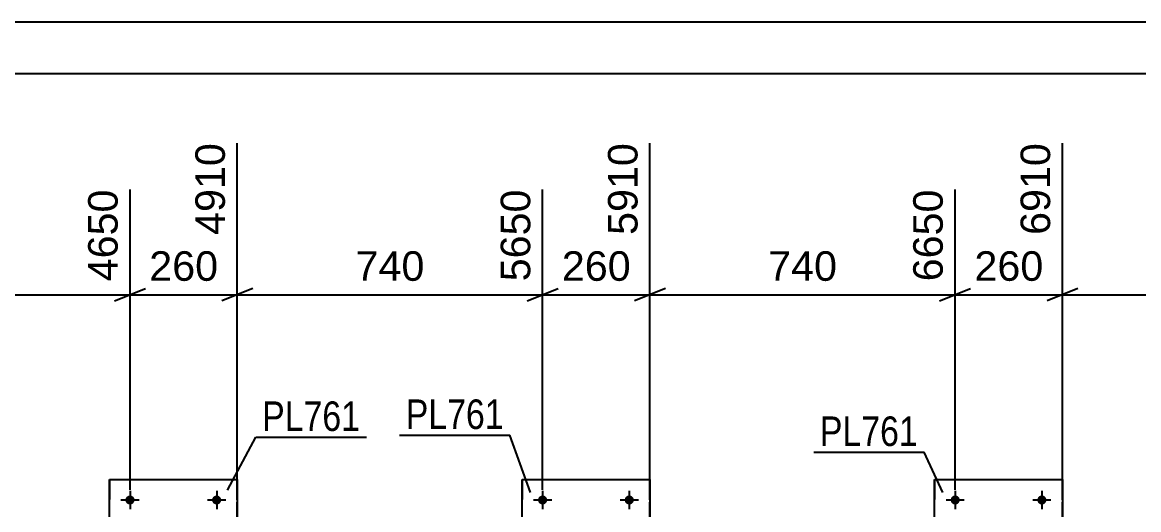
# Model space of a CAD drawing. Header units: millimetres. Extents: x -65 to 776, y -395 to 199.
# Drawn here: x 174.3 to 282.6, y 152.1 to 199.4 of the extents above; entities that cross this region are included whole.
import ezdxf

# ---------------------------------------------------------------- set-up
doc = ezdxf.new("R2010")
doc.units = ezdxf.units.MM
doc.linetypes.add('DXK_LINE_DOT2', pattern=[3.9198, 1.9599, -1.9599])
doc.styles.add('Arial', font='ARIAL.TTF', dxfattribs={"height": 0.2})
doc.styles.add('Arial Narrow', font='ARIALN.TTF', dxfattribs={"height": 0.2})

# ---------------------------------------------------------------- blocks, each defined once
blk = doc.blocks.new('Unknown-318465366-1115')
at = {"color": 5, "linetype": 'Continuous'}
for p, q in [((776.28, 199.44), (-64.72, 199.44)), ((771.28, 194.44), (-59.72, 194.44))]:
    blk.add_line(p, q, dxfattribs=at)
blk = doc.blocks.new('Part-318465366-4481 - 4341')
at = {"color": 2, "linetype": 'Continuous'}
for p, q in [((182.79, 143.09), (182.79, 155.09)), ((182.79, 155.09), (182.79, 155.09)), ((182.79, 155.09), (195.19, 155.09)), ((195.19, 155.09), (195.19, 143.09)), ((182.79, 143.09), (182.79, 143.09)), ((195.19, 143.09), (182.79, 143.09))]:
    blk.add_line(p, q, dxfattribs=at)
at = {"color": 7, "linetype": 'DXK_LINE_DOT2'}
for p, q in [((182.79, 155.09), (182.79, 143.09)), ((182.79, 155.09), (182.79, 155.09)), ((195.19, 143.09), (195.19, 155.09)), ((182.79, 143.09), (182.79, 143.09))]:
    blk.add_line(p, q, dxfattribs=at)
blk = doc.blocks.new('Part-318465366-4611 - 4341')
at = {"color": 2, "linetype": 'Continuous'}
for p, q in [((222.79, 143.09), (222.79, 155.09)), ((222.79, 155.09), (222.79, 155.09)), ((222.79, 155.09), (235.19, 155.09)), ((235.19, 155.09), (235.19, 143.09)), ((222.79, 143.09), (222.79, 143.09)), ((235.19, 143.09), (222.79, 143.09))]:
    blk.add_line(p, q, dxfattribs=at)
at = {"color": 7, "linetype": 'DXK_LINE_DOT2'}
for p, q in [((222.79, 155.09), (222.79, 143.09)), ((222.79, 155.09), (222.79, 155.09)), ((235.19, 143.09), (235.19, 155.09)), ((222.79, 143.09), (222.79, 143.09))]:
    blk.add_line(p, q, dxfattribs=at)
blk = doc.blocks.new('Bolt-318465366-4516 - 4341')
at = {"linetype": 'Continuous'}
for points in [[(264.35, 153.09), (264.36, 153.18), (264.38, 153.27), (264.43, 153.35), (264.49, 153.41), (264.57, 153.47), (264.65, 153.51), (264.74, 153.53), (264.83, 153.53), (264.92, 153.51), (265.01, 153.47), (265.08, 153.41), (265.14, 153.35), (265.19, 153.27), (265.22, 153.18), (265.23, 153.09), (265.22, 153), (265.19, 152.91), (265.14, 152.83), (265.08, 152.76), (265.01, 152.71), (264.92, 152.67), (264.83, 152.65), (264.74, 152.65), (264.65, 152.67), (264.57, 152.71), (264.49, 152.76), (264.43, 152.83), (264.38, 152.91), (264.36, 153)], [(272.75, 153.09), (272.76, 153.18), (272.78, 153.27), (272.83, 153.35), (272.89, 153.41), (272.97, 153.47), (273.05, 153.51), (273.14, 153.53), (273.23, 153.53), (273.32, 153.51), (273.41, 153.47), (273.48, 153.41), (273.54, 153.35), (273.59, 153.27), (273.62, 153.18), (273.63, 153.09), (273.62, 153), (273.59, 152.91), (273.54, 152.83), (273.48, 152.76), (273.41, 152.71), (273.32, 152.67), (273.23, 152.65), (273.14, 152.65), (273.05, 152.67), (272.97, 152.71), (272.89, 152.76), (272.83, 152.83), (272.78, 152.91), (272.76, 153)]]:
    blk.add_hatch(color=1, dxfattribs=at).paths.add_polyline_path(points)
at = {"color": 1, "linetype": 'Continuous'}
for p, q in [((264.79, 153.97), (264.79, 152.21)), ((273.19, 153.97), (273.19, 152.21)), ((263.91, 153.09), (265.67, 153.09)), ((272.31, 153.09), (274.07, 153.09))]:
    blk.add_line(p, q, dxfattribs=at)
blk = doc.blocks.new('Bolt-318465366-4518 - 4341')
at = {"linetype": 'Continuous'}
for points in [[(224.35, 153.09), (224.36, 153.18), (224.38, 153.27), (224.43, 153.35), (224.49, 153.41), (224.57, 153.47), (224.65, 153.51), (224.74, 153.53), (224.83, 153.53), (224.92, 153.51), (225.01, 153.47), (225.08, 153.41), (225.14, 153.35), (225.19, 153.27), (225.22, 153.18), (225.23, 153.09), (225.22, 153), (225.19, 152.91), (225.14, 152.83), (225.08, 152.76), (225.01, 152.71), (224.92, 152.67), (224.83, 152.65), (224.74, 152.65), (224.65, 152.67), (224.57, 152.71), (224.49, 152.76), (224.43, 152.83), (224.38, 152.91), (224.36, 153)], [(232.75, 153.09), (232.76, 153.18), (232.78, 153.27), (232.83, 153.35), (232.89, 153.41), (232.97, 153.47), (233.05, 153.51), (233.14, 153.53), (233.23, 153.53), (233.32, 153.51), (233.41, 153.47), (233.48, 153.41), (233.54, 153.35), (233.59, 153.27), (233.62, 153.18), (233.63, 153.09), (233.62, 153), (233.59, 152.91), (233.54, 152.83), (233.48, 152.76), (233.41, 152.71), (233.32, 152.67), (233.23, 152.65), (233.14, 152.65), (233.05, 152.67), (232.97, 152.71), (232.89, 152.76), (232.83, 152.83), (232.78, 152.91), (232.76, 153)]]:
    blk.add_hatch(color=1, dxfattribs=at).paths.add_polyline_path(points)
at = {"color": 1, "linetype": 'Continuous'}
for p, q in [((224.79, 153.97), (224.79, 152.21)), ((233.19, 153.97), (233.19, 152.21)), ((223.91, 153.09), (225.67, 153.09)), ((232.31, 153.09), (234.07, 153.09))]:
    blk.add_line(p, q, dxfattribs=at)
blk = doc.blocks.new('Bolt-318465366-4533 - 4341')
at = {"linetype": 'Continuous'}
for points in [[(184.35, 153.09), (184.36, 153.18), (184.38, 153.27), (184.43, 153.35), (184.49, 153.41), (184.57, 153.47), (184.65, 153.51), (184.74, 153.53), (184.83, 153.53), (184.92, 153.51), (185.01, 153.47), (185.08, 153.41), (185.14, 153.35), (185.19, 153.27), (185.22, 153.18), (185.23, 153.09), (185.22, 153), (185.19, 152.91), (185.14, 152.83), (185.08, 152.76), (185.01, 152.71), (184.92, 152.67), (184.83, 152.65), (184.74, 152.65), (184.65, 152.67), (184.57, 152.71), (184.49, 152.76), (184.43, 152.83), (184.38, 152.91), (184.36, 153)], [(192.75, 153.09), (192.76, 153.18), (192.78, 153.27), (192.83, 153.35), (192.89, 153.41), (192.97, 153.47), (193.05, 153.51), (193.14, 153.53), (193.23, 153.53), (193.32, 153.51), (193.41, 153.47), (193.48, 153.41), (193.54, 153.35), (193.59, 153.27), (193.62, 153.18), (193.63, 153.09), (193.62, 153), (193.59, 152.91), (193.54, 152.83), (193.48, 152.76), (193.41, 152.71), (193.32, 152.67), (193.23, 152.65), (193.14, 152.65), (193.05, 152.67), (192.97, 152.71), (192.89, 152.76), (192.83, 152.83), (192.78, 152.91), (192.76, 153)]]:
    blk.add_hatch(color=1, dxfattribs=at).paths.add_polyline_path(points)
at = {"color": 1, "linetype": 'Continuous'}
for p, q in [((184.79, 153.97), (184.79, 152.21)), ((193.19, 153.97), (193.19, 152.21)), ((183.91, 153.09), (185.67, 153.09)), ((192.31, 153.09), (194.07, 153.09))]:
    blk.add_line(p, q, dxfattribs=at)
blk = doc.blocks.new('Part-318465366-4590 - 4341')
at = {"color": 2, "linetype": 'Continuous'}
for p, q in [((262.79, 143.09), (262.79, 155.09)), ((262.79, 155.09), (262.79, 155.09)), ((262.79, 155.09), (275.19, 155.09)), ((275.19, 155.09), (275.19, 143.09)), ((262.79, 143.09), (262.79, 143.09)), ((275.19, 143.09), (262.79, 143.09))]:
    blk.add_line(p, q, dxfattribs=at)
at = {"color": 7, "linetype": 'DXK_LINE_DOT2'}
for p, q in [((262.79, 155.09), (262.79, 143.09)), ((262.79, 155.09), (262.79, 155.09)), ((275.19, 143.09), (275.19, 155.09)), ((262.79, 143.09), (262.79, 143.09))]:
    blk.add_line(p, q, dxfattribs=at)
blk = doc.blocks.new('StraightDimension-318465366-5534 - 4341')
at = {"color": 7, "linetype": 'Continuous'}
for p, q in [((195.19, 153.09), (195.19, 187.71)), ((224.79, 154.09), (224.79, 183.21)), ((196.69, 173.61), (193.69, 172.41)), ((223.29, 172.41), (226.29, 173.61)), ((195.19, 173.01), (224.79, 173.01))]:
    blk.add_line(p, q, dxfattribs=at)
at = {"color": 0}
blk.add_wipeout([(213.92, 173.76), (213.92, 177.96), (206.05, 177.96), (206.05, 173.76)], dxfattribs=at)
at = {"color": 3, "style": 'Arial'}
blk.add_text('740', height=2.865, dxfattribs=at).set_placement((206.65, 174.36))
at = {"color": 0, "linetype": 'Continuous'}
blk.add_wipeout([(224.19, 183.81), (219.99, 183.81), (219.99, 173.71), (224.19, 173.71)], dxfattribs=at)
at = {"color": 3, "linetype": 'Continuous', "style": 'Arial'}
blk.add_text('5650', height=2.865, rotation=90.0002, dxfattribs=at).set_placement((223.59, 174.31))
blk = doc.blocks.new('StraightDimension-318465366-5549 - 4341')
at = {"color": 7, "linetype": 'Continuous'}
for p, q in [((235.19, 153.09), (235.19, 187.71)), ((224.79, 154.09), (224.79, 183.21)), ((223.29, 172.41), (226.29, 173.61)), ((236.69, 173.61), (233.69, 172.41)), ((224.79, 173.01), (235.19, 173.01))]:
    blk.add_line(p, q, dxfattribs=at)
at = {"color": 0}
blk.add_wipeout([(233.92, 173.76), (233.92, 177.96), (226.05, 177.96), (226.05, 173.76)], dxfattribs=at)
at = {"color": 3, "style": 'Arial'}
blk.add_text('260', height=2.865, dxfattribs=at).set_placement((226.65, 174.36))
at = {"color": 0, "linetype": 'Continuous'}
blk.add_wipeout([(234.59, 188.31), (230.39, 188.31), (230.39, 178.21), (234.59, 178.21)], dxfattribs=at)
at = {"color": 3, "linetype": 'Continuous', "style": 'Arial'}
blk.add_text('5910', height=2.865, rotation=90.0002, dxfattribs=at).set_placement((233.99, 178.81))
blk = doc.blocks.new('StraightDimension-318465366-5519 - 4341')
at = {"color": 7, "linetype": 'Continuous'}
for p, q in [((195.19, 153.09), (195.19, 187.71)), ((184.79, 154.09), (184.79, 183.21)), ((183.29, 172.41), (186.29, 173.61)), ((196.69, 173.61), (193.69, 172.41)), ((184.79, 173.01), (195.19, 173.01))]:
    blk.add_line(p, q, dxfattribs=at)
at = {"color": 0}
blk.add_wipeout([(193.92, 173.76), (193.92, 177.96), (186.05, 177.96), (186.05, 173.76)], dxfattribs=at)
at = {"color": 3, "style": 'Arial'}
blk.add_text('260', height=2.865, dxfattribs=at).set_placement((186.65, 174.36))
at = {"color": 0, "linetype": 'Continuous'}
blk.add_wipeout([(194.59, 188.31), (190.39, 188.31), (190.39, 178.21), (194.59, 178.21)], dxfattribs=at)
at = {"color": 3, "linetype": 'Continuous', "style": 'Arial'}
blk.add_text('4910', height=2.865, rotation=90.0002, dxfattribs=at).set_placement((193.99, 178.81))
blk = doc.blocks.new('StraightDimension-318465366-5504 - 4341')
at = {"color": 7, "linetype": 'Continuous'}
for p, q in [((155.19, 153.09), (155.19, 187.71)), ((184.79, 154.09), (184.79, 183.21)), ((156.69, 173.61), (153.69, 172.41)), ((183.29, 172.41), (186.29, 173.61)), ((155.19, 173.01), (184.79, 173.01))]:
    blk.add_line(p, q, dxfattribs=at)
at = {"color": 0}
blk.add_wipeout([(173.92, 173.76), (173.92, 177.96), (166.05, 177.96), (166.05, 173.76)], dxfattribs=at)
at = {"color": 3, "style": 'Arial'}
blk.add_text('740', height=2.865, dxfattribs=at).set_placement((166.65, 174.36))
at = {"color": 0, "linetype": 'Continuous'}
blk.add_wipeout([(184.19, 183.81), (179.99, 183.81), (179.99, 173.71), (184.19, 173.71)], dxfattribs=at)
at = {"color": 3, "linetype": 'Continuous', "style": 'Arial'}
blk.add_text('4650', height=2.865, rotation=90.0002, dxfattribs=at).set_placement((183.59, 174.31))
blk = doc.blocks.new('StraightDimension-318465366-5564 - 4341')
at = {"color": 7, "linetype": 'Continuous'}
for p, q in [((235.19, 153.09), (235.19, 187.71)), ((264.78, 154.09), (264.78, 183.21)), ((236.69, 173.61), (233.69, 172.41)), ((263.28, 172.41), (266.28, 173.61)), ((235.19, 173.01), (264.78, 173.01))]:
    blk.add_line(p, q, dxfattribs=at)
at = {"color": 0}
blk.add_wipeout([(253.92, 173.76), (253.92, 177.96), (246.05, 177.96), (246.05, 173.76)], dxfattribs=at)
at = {"color": 3, "style": 'Arial'}
blk.add_text('740', height=2.865, dxfattribs=at).set_placement((246.65, 174.36))
at = {"color": 0, "linetype": 'Continuous'}
blk.add_wipeout([(264.18, 183.81), (259.98, 183.81), (259.98, 173.71), (264.18, 173.71)], dxfattribs=at)
at = {"color": 3, "linetype": 'Continuous', "style": 'Arial'}
blk.add_text('6650', height=2.865, rotation=90.0002, dxfattribs=at).set_placement((263.58, 174.31))
blk = doc.blocks.new('StraightDimension-318465366-5579 - 4341')
at = {"color": 7, "linetype": 'Continuous'}
for p, q in [((275.19, 153.09), (275.19, 187.71)), ((264.78, 154.09), (264.78, 183.21)), ((263.28, 172.41), (266.28, 173.61)), ((276.69, 173.61), (273.69, 172.41)), ((264.78, 173.01), (275.19, 173.01))]:
    blk.add_line(p, q, dxfattribs=at)
at = {"color": 0}
blk.add_wipeout([(273.92, 173.76), (273.92, 177.96), (266.05, 177.96), (266.05, 173.76)], dxfattribs=at)
at = {"color": 3, "style": 'Arial'}
blk.add_text('260', height=2.865, dxfattribs=at).set_placement((266.65, 174.36))
at = {"color": 0, "linetype": 'Continuous'}
blk.add_wipeout([(274.59, 188.31), (270.39, 188.31), (270.39, 178.21), (274.59, 178.21)], dxfattribs=at)
at = {"color": 3, "linetype": 'Continuous', "style": 'Arial'}
blk.add_text('6910', height=2.865, rotation=90.0002, dxfattribs=at).set_placement((273.99, 178.81))
blk = doc.blocks.new('StraightDimension-318465366-5594 - 4341')
at = {"color": 7, "linetype": 'Continuous'}
for p, q in [((275.19, 153.09), (275.19, 187.71)), ((304.78, 154.09), (304.78, 183.21)), ((276.69, 173.61), (273.69, 172.41)), ((303.28, 172.41), (306.28, 173.61)), ((275.19, 173.01), (304.78, 173.01))]:
    blk.add_line(p, q, dxfattribs=at)
at = {"color": 0}
blk.add_wipeout([(293.92, 173.76), (293.92, 177.96), (286.05, 177.96), (286.05, 173.76)], dxfattribs=at)
at = {"color": 3, "style": 'Arial'}
blk.add_text('740', height=2.865, dxfattribs=at).set_placement((286.65, 174.36))
at = {"color": 0, "linetype": 'Continuous'}
blk.add_wipeout([(304.18, 183.81), (299.98, 183.81), (299.98, 173.71), (304.18, 173.71)], dxfattribs=at)
at = {"color": 3, "linetype": 'Continuous', "style": 'Arial'}
blk.add_text('7650', height=2.865, rotation=90.0002, dxfattribs=at).set_placement((303.58, 174.31))
blk = doc.blocks.new('Mark-318465366-4477 - 4341')
at = {"color": 30, "linetype": 'Continuous'}
for p, q in [((194.24, 154.03), (197, 159.19)), ((197, 159.19), (207.7, 159.19))]:
    blk.add_line(p, q, dxfattribs=at)
at = {"color": 0}
blk.add_wipeout([(207.1, 159.79), (207.1, 162.79), (197.6, 162.79), (197.6, 159.79)], dxfattribs=at)
blk.add_wipeout([(207.1, 159.79), (207.1, 162.79), (197.6, 162.79), (197.6, 159.79)], dxfattribs=at)
at = {"color": 3, "style": 'Arial Narrow'}
blk.add_text('PL761', height=2.863, dxfattribs=at).set_placement((197.6, 159.79))
blk = doc.blocks.new('Mark-318465366-4586 - 4341')
at = {"color": 30, "linetype": 'Continuous'}
for p in [(251.07, 157.73), (263.6, 153.83)]:
    blk.add_line(p, (261.77, 157.73), dxfattribs=at)
at = {"color": 0}
blk.add_wipeout([(261.17, 158.33), (261.17, 161.33), (251.67, 161.33), (251.67, 158.33)], dxfattribs=at)
blk.add_wipeout([(261.17, 158.33), (261.17, 161.33), (251.67, 161.33), (251.67, 158.33)], dxfattribs=at)
at = {"color": 3, "style": 'Arial Narrow'}
blk.add_text('PL761', height=2.863, dxfattribs=at).set_placement((251.67, 158.33))
blk = doc.blocks.new('Mark-318465366-4607 - 4341')
at = {"color": 30, "linetype": 'Continuous'}
for p in [(210.92, 159.38), (223.6, 153.83)]:
    blk.add_line(p, (221.62, 159.38), dxfattribs=at)
at = {"color": 0}
blk.add_wipeout([(221.02, 159.98), (221.02, 162.98), (211.52, 162.98), (211.52, 159.98)], dxfattribs=at)
blk.add_wipeout([(221.02, 159.98), (221.02, 162.98), (211.52, 162.98), (211.52, 159.98)], dxfattribs=at)
at = {"color": 3, "style": 'Arial Narrow'}
blk.add_text('PL761', height=2.863, dxfattribs=at).set_placement((211.52, 159.98))

msp = doc.modelspace()

# ---------------------------------------------------------------- block references
for name in ['Unknown-318465366-1115', 'Part-318465366-4481 - 4341', 'Part-318465366-4611 - 4341', 'Part-318465366-4590 - 4341', 'Bolt-318465366-4533 - 4341', 'Bolt-318465366-4518 - 4341', 'Bolt-318465366-4516 - 4341']:
    msp.add_blockref(name, (0, 0))

# ---------------------------------------------------------------- next in the draw order: block references
msp.add_blockref('StraightDimension-318465366-5534 - 4341', (0, 0))

# ---------------------------------------------------------------- next in the draw order: block references
for name in ['StraightDimension-318465366-5519 - 4341', 'StraightDimension-318465366-5549 - 4341']:
    msp.add_blockref(name, (0, 0))

# ---------------------------------------------------------------- next in the draw order: block references
for name in ['StraightDimension-318465366-5504 - 4341', 'StraightDimension-318465366-5564 - 4341', 'Mark-318465366-4477 - 4341', 'Mark-318465366-4607 - 4341']:
    msp.add_blockref(name, (0, 0))

# ---------------------------------------------------------------- next in the draw order: block references
msp.add_blockref('StraightDimension-318465366-5579 - 4341', (0, 0))

# ---------------------------------------------------------------- next in the draw order: block references
for name in ['StraightDimension-318465366-5594 - 4341', 'Mark-318465366-4586 - 4341']:
    msp.add_blockref(name, (0, 0))

doc.saveas('drawing.dxf')
